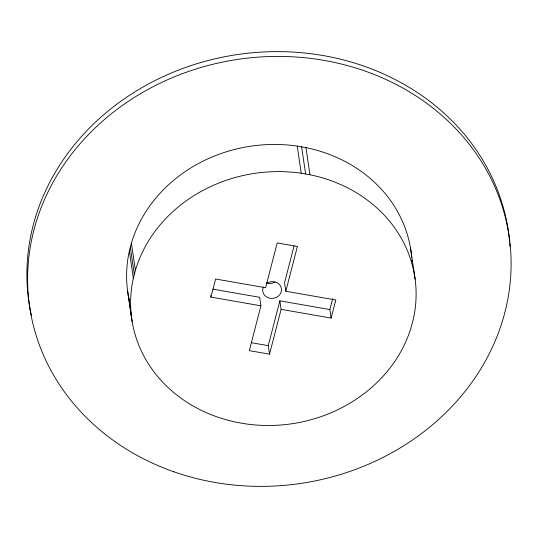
<?xml version="1.0" encoding="UTF-8"?>
<svg xmlns="http://www.w3.org/2000/svg" width="538" height="538" viewBox="0 0 538 538"><rect width="100%" height="100%" fill="white"/><g stroke="black" fill="none" stroke-linecap="round" stroke-linejoin="round"><path stroke-width="0.81" d="M129.429 300.937A143.081 126.571 -8.4 0 1 129.349 251.051L131.38 243.223A143.081 126.571 -8.4 0 1 297.225 146.094L305.961 147.62A143.081 126.571 -8.4 0 1 411.718 257.561M305.961 147.62L309.969 174.769A143.081 126.571 -8.4 0 1 413.366 318.893L411.341 326.721A143.081 126.571 -8.4 0 1 245.496 423.85L236.76 422.323A143.081 126.571 -8.4 0 1 133.357 278.2L135.388 270.372L131.38 243.223M281.118 309.35L269.518 354.172L249.329 350.648L260.93 305.826L210.916 297.097L215.597 279.014L265.611 287.743L277.211 242.927L297.4 246.451L285.799 291.266L335.813 299.996L331.132 318.086L281.118 309.35L279.854 300.836L329.875 309.565L331.132 318.086M269.518 354.172L268.26 345.652L279.854 300.836M294.071 245.933L284.541 282.746L285.799 291.266M329.875 309.565L332.726 298.556M135.388 270.372A143.081 126.571 -8.4 0 1 301.233 173.243L309.969 174.769M212.934 289.155L259.672 297.312L260.93 305.826M251.3 342.693L268.26 345.652M410.521 248.092L415.128 279.175M301.61 146.793L305.618 173.949M297.225 146.094L301.233 173.243M210.688 295.55L210.916 297.097M130.297 247.124L134.305 274.279M129.349 251.051L133.357 278.2M128.185 294.696L132.2 321.852M127.593 290.769L131.602 317.918M411.886 259.941A143.081 126.571 -8.4 0 1 411.974 261.529M31.446 315.611A242.315 214.346 -8.4 0 1 235.657 54.809A242.315 214.346 -8.4 0 1 509.641 241.979M509.768 243.472A242.315 214.346 -8.4 0 1 509.99 246.458M267.11 283.069A9.462 8.373 -8.4 0 1 281.28 287.769A9.462 8.373 -8.4 0 1 271.327 298.415A9.462 8.373 -8.4 0 1 263.418 287.016M274.898 282.087A9.462 8.373 -8.4 0 1 266.202 282.954M173.895 471.799A242.315 214.346 -8.4 0 0 509.439 238.59A242.315 214.346 -8.4 0 0 124.735 103.8A242.315 214.346 -8.4 0 0 173.895 471.799"/></g></svg>
